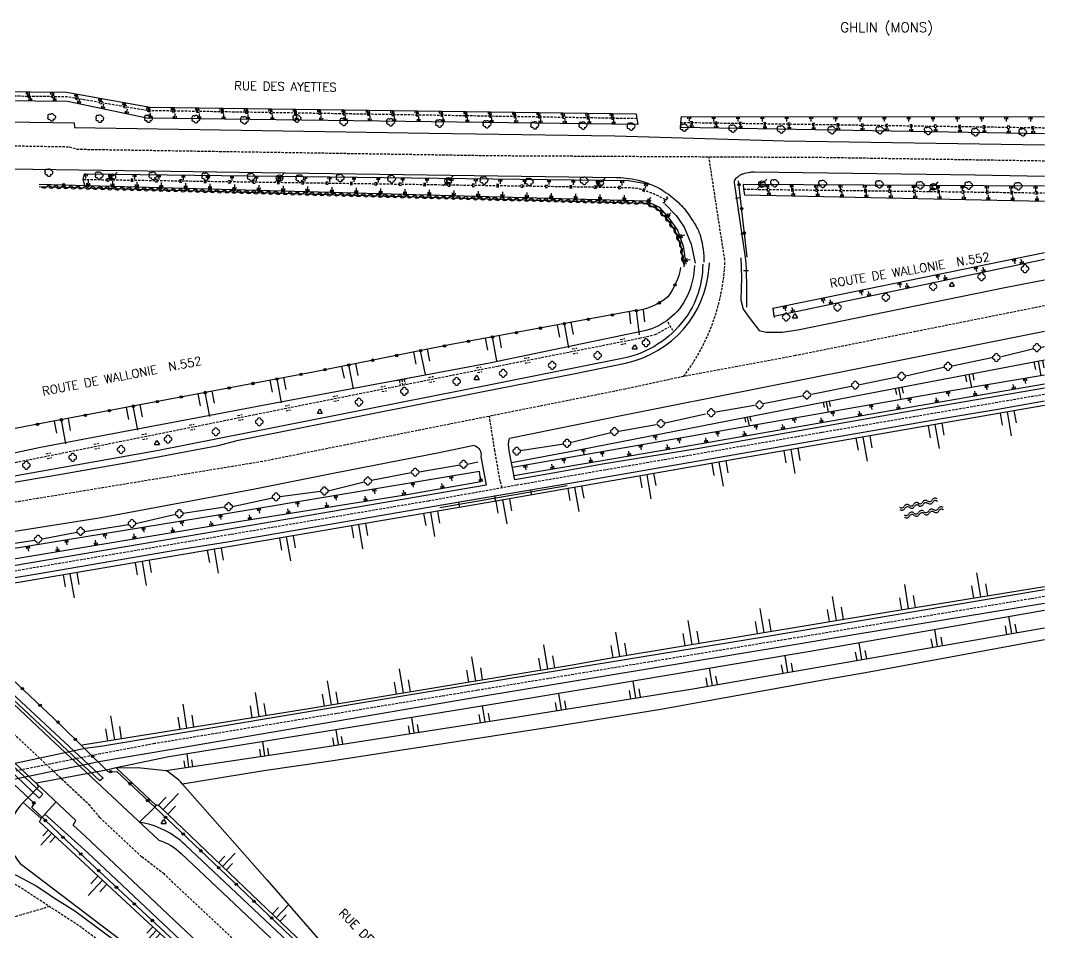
# Model space of a CAD drawing. Header units: millimetres. Extents: x 115000 to 116000, y 129000 to 130000.
# Drawn here: x 115790 to 116000.2, y 129800.7 to 129987.6 of the extents above; entities that cross this region are included whole.
import ezdxf
from ezdxf.enums import TextEntityAlignment as Align

# ---------------------------------------------------------------- set-up
doc = ezdxf.new("R2010")
doc.units = ezdxf.units.MM
doc.linetypes.add('DASHED', pattern=[0.75, 0.5, -0.25])
doc.layers.get('0').update_dxf_attribs({"linetype": 'CONTINUOUS'})
for name, color, linetype in [('28', 7, 'CONTINUOUS'), ('W0001', 6, 'DASHED'), ('W0008', 7, 'CONTINUOUS'), ('W0100', 7, 'CONTINUOUS'), ('W0112', 1, 'DASHED'), ('W0211', 2, 'CONTINUOUS'), ('W0220', 5, 'DASHED'), ('W0300', 7, 'CONTINUOUS'), ('W0310', 3, 'CONTINUOUS'), ('W0322', 7, 'CONTINUOUS'), ('W0471', 7, 'CONTINUOUS'), ('W0515', 5, 'CONTINUOUS'), ('W0980', 7, 'CONTINUOUS'), ('W0989', 7, 'CONTINUOUS')]:
    doc.layers.add(name, color=color, linetype=linetype)
doc.styles.get("Standard").update_dxf_attribs({"font": 'romans.shx', "width": 0.85})

# ---------------------------------------------------------------- blocks, each defined once
blk = doc.blocks.new('t310o')
at = {"color": 0, "linetype": 'Continuous'}
for centre, start, end in [((-0.5, 0.38), 216.8699, 323.1304), ((0.5, -0.37), 36.8699, 143.1303)]:
    blk.add_arc(centre, 0.625, start, end, dxfattribs=at)
blk = doc.blocks.new('t220o')
at = {"color": 0, "linetype": 'Continuous'}
for p, q in [((-0.25, 0.25), (0.25, 0.25)), ((-0.25, -0.25), (0.25, -0.25))]:
    blk.add_line(p, q, dxfattribs=at)
blk = doc.blocks.new('t322o')
at = {"color": 0, "linetype": 'Continuous'}
for radius in [0.25, 0.15]:
    blk.add_circle((0, 0), radius, dxfattribs=at)
blk = doc.blocks.new('t211o')
at = {"color": 0, "linetype": 'Continuous'}
for p, q in [((-0.29, 0.5), (-0.29, 0)), ((0, 1), (0, 0)), ((0.29, 0.5), (0.29, 0))]:
    blk.add_line(p, q, dxfattribs=at)
blk = doc.blocks.new('T300')
for p, q in [((-0.8, 0.51), (-0.86, 0.34)), ((-0.86, 0.34), (-0.86, 0.17)), ((-0.86, 0.17), (-0.74, 0.06)), ((-0.69, 0.63), (-0.8, 0.51)), ((-0.8, -0.06), (-0.74, 0.06)), ((-0.74, 0.06), (-0.69, 0.11)), ((-0.57, 0.69), (-0.69, 0.63)), ((-0.46, 0.69), (-0.57, 0.69)), ((-0.29, 0.63), (-0.46, 0.69)), ((-0.29, 0.63), (-0.17, 0.74)), ((-0.23, 0.57), (-0.29, 0.63)), ((-0.17, 0.74), (-0.06, 0.8)), ((-0.06, 0.8), (0.06, 0.8)), ((0.06, 0.8), (0.23, 0.74)), ((0.23, 0.74), (0.34, 0.63)), ((0.34, 0.63), (0.4, 0.51)), ((0.46, 0.46), (0.34, 0.46)), ((0.4, 0.51), (0.4, 0.46)), ((0.57, 0.4), (0.46, 0.46)), ((0.57, 0.4), (0.69, 0.29)), ((0.69, 0.29), (0.74, 0.17)), ((0.74, 0.06), (0.69, -0.17)), ((0.74, 0.17), (0.74, 0.06)), ((-0.8, -0.17), (-0.8, -0.06)), ((-0.8, -0.23), (-0.8, -0.17)), ((-0.74, -0.34), (-0.8, -0.23)), ((-0.69, -0.4), (-0.74, -0.34)), ((-0.51, -0.46), (-0.69, -0.4)), ((-0.4, -0.46), (-0.51, -0.46)), ((-0.4, -0.46), (-0.34, -0.46)), ((-0.34, -0.46), (-0.34, -0.4)), ((-0.34, -0.51), (-0.34, -0.46)), ((-0.29, -0.63), (-0.34, -0.51)), ((-0.17, -0.74), (-0.29, -0.63)), ((-0.06, -0.8), (-0.17, -0.74)), ((0.06, -0.8), (-0.06, -0.8)), ((0.17, -0.74), (0.06, -0.8)), ((0.23, -0.69), (0.17, -0.74)), ((0.29, -0.46), (0.23, -0.46)), ((0.29, -0.63), (0.23, -0.69)), ((0.46, -0.4), (0.29, -0.46)), ((0.34, -0.51), (0.29, -0.63)), ((0.34, -0.51), (0.34, -0.46)), ((0.57, -0.34), (0.46, -0.4)), ((0.63, -0.29), (0.57, -0.34)), ((0.69, -0.17), (0.63, -0.29))]:
    blk.add_line(p, q)
blk = doc.blocks.new('T471')
for p, q in [((-0.333334, 0.333334), (-0.333334, -0.333334)), ((-0.333334, 0.333334), (0.333334, 0.333334)), ((-0.333334, 0), (0, 0)), ((0.500001, 0.500001), (1.000002, 1.000002)), ((-0.500001, -0.500001), (-1.000002, -1.000002)), ((-0.333334, -0.333334), (0.333334, -0.333334))]:
    blk.add_line(p, q)
blk.add_ellipse((0, 0), major_axis=(0.471405, 0.471405), ratio=1, start_param=5.4977871438, end_param=11.780972451)
blk = doc.blocks.new('TP12')
at = {"layer": 'W0515', "color": 0}
for centre, start, end in [((-0.5, 0.625), 216.8699, 323.1301), ((0.5, -0.125), 36.8699, 143.1301), ((0.5, -0.625), 36.8699, 143.1301), ((-0.5, 0.125), 216.8699, 323.1301)]:
    blk.add_arc(centre, 0.625, start, end, dxfattribs=at)
blk = doc.blocks.new('TP15')
at = {"color": 0}
for p, q in [((0, 1), (0, 0)), ((-0.289, 0.5), (-0.289, 0)), ((0.289, 0.5), (0.289, 0))]:
    blk.add_line(p, q, dxfattribs=at)
blk = doc.blocks.new('TP15B')
at = {"color": 0}
for p, q in [((0, 5), (0, 0)), ((-1.44, 2.5), (-1.44, 0)), ((1.44, 2.5), (1.44, 0))]:
    blk.add_line(p, q, dxfattribs=at)
blk = doc.blocks.new('OH03')
at = {"layer": '28', "color": 0}
blk.add_line((0, -0.5), (0, 0.5), dxfattribs=at)
blk = doc.blocks.new('OH01')
at = {"layer": 'W0322', "color": 0}
for radius in [0.25, 0.15]:
    blk.add_circle((0, 0), radius, dxfattribs=at)
blk = doc.blocks.new('TP06')
at = {"layer": 'W0220', "color": 0}
for p, q in [((-0.5, 0.5), (0.5, 0.5)), ((-0.5, -0.5), (0.5, -0.5))]:
    blk.add_line(p, q, dxfattribs=at)
blk = doc.blocks.new('TP09')
at = {"color": 2}
blk.add_line((0, -1), (0, 1), dxfattribs=at)
blk = doc.blocks.new('TP10')
at = {"layer": 'W0300', "color": 0}
for centre, start, end in [((-0.4, 0), 90, 270), ((0, 0.4), 0, 180), ((0.4, 0), 270, 90), ((0, -0.4), 180, 360)]:
    blk.add_arc(centre, 0.4, start, end, dxfattribs=at)
blk = doc.blocks.new('BI04')
at = {"layer": 'W0471', "color": 0}
for p, q in [((-1, -0.58), (0, 1.15)), ((0, 1.15), (1, -0.58)), ((-1, -0.58), (1, -0.58))]:
    blk.add_line(p, q, dxfattribs=at)

msp = doc.modelspace()

# ---------------------------------------------------------------- linework, layer by layer
at = {"layer": 'W0001', "flags": 128}
for points in [[(116000, 129958.79), (115954.5, 129959.49), (115886.74, 129959.85), (115801.66, 129961.16), (115800, 129961.66), (115761.64, 129962.3), (115746.28, 129960.98), (115721.97, 129953.73)], [(115934.43, 129938.55), (115931.18, 129959.62)]]:
    msp.add_lwpolyline(points, dxfattribs=at)
at = {"layer": 'W0001'}
for points in [[(115934.48, 129938.44, -0.15385), (115925.99, 129914.64)], [(116000, 129929.12), (115948.87, 129918.9), (115925.99, 129914.64), (115914, 129912.04), (115839.63, 129897.2), (115707.69, 129875.51, -0.090124), (115653.98, 129876.42), (115605.22, 129881.63, 0.042951), (115569.1, 129883.1), (115561.33, 129882.4), (115548.46, 129879.9), (115500, 129871.73)], [(116000, 129869.52), (115947.85, 129860.87), (115883.65, 129850.29), (115817.51, 129839.37), (115806.43, 129837.29), (115782.29, 129832.38), (115748.01, 129826.62), (115685.07, 129815.76, 0.238152), (115677.07, 129809.82), (115674.01, 129800.69)], [(115867.83, 129750), (115858.72, 129759.26), (115802.53, 129801.65), (115789.34, 129810.26, 0.149925), (115764.4, 129815.51), (115696.94, 129804.12), (115683.64, 129801.75), (115679.29, 129801.55), (115674.01, 129800.69), (115667.81, 129799.36), (115585.45, 129785.13), (115522.33, 129774.42), (115500, 129770.12)]]:
    msp.add_lwpolyline(points, format="xyb", dxfattribs=at)
for points in [[(116000, 129910.95), (115954.3, 129903.13), (115891.81, 129892.34), (115873.66, 129889.1), (115790.04, 129874.95), (115711.08, 129861.16), (115632.01, 129848.03), (115550.98, 129834.4), (115500, 129825.7)], [(115888.81, 129891.81), (115888.38, 129893.19), (115887.27, 129899.44), (115886.16, 129906.48)], [(115885.75, 129750), (115877.62, 129757.95), (115819.44, 129812.66), (115814.85, 129816.18), (115806.26, 129824.24), (115804.26, 129826.62), (115735.79, 129891.29)], [(115795.94, 129805.96), (115789.09, 129803.93), (115699.86, 129788.67), (115690.37, 129786.95), (115689.78, 129791.93), (115687.89, 129802.51)]]:
    msp.add_lwpolyline(points, dxfattribs=at)
at = {"layer": 'W0008'}
for points in [[(115651.43, 129963.35, -0.003181), (115656.34, 129963.89, -0.001795), (115665.04, 129964.77), (115682.86, 129966.49, -0.00839), (115683.44, 129966.54, -0.000472), (115693.86, 129967.19, -0.000698), (115703.15, 129967.74, -0.012457), (115703.67, 129967.76, -0.00149), (115704.23, 129967.76, -0.000171), (115709.14, 129967.77, -0.00008), (115718.89, 129967.79, -0.003577), (115719.1, 129967.79), (115746.39, 129967.44), (115801.01, 129966.66), (115801.07, 129965.67), (115873.84, 129964.54), (115911.9, 129963.93), (115946.58, 129962.94), (116000, 129962.1)], [(115938.69, 129939.03), (115936.43, 129954.43, -0.168637), (115936.52, 129954.9, -0.090725), (115937.09, 129955.57, -0.045714), (115937.66, 129955.95, -0.051076), (115938.22, 129956.19, -0.032004), (115939.54, 129956.51, -0.046308), (115940.47, 129956.58), (115985.77, 129955.96), (116000, 129955.69)], [(115929.9, 129937.69, -0.164516), (115926.17, 129926.35, -0.180496), (115913.7, 129918.36), (115886.4, 129912.95), (115817.94, 129899.37), (115775.6, 129891.9), (115750.19, 129888.26)], [(115751.39, 129887.18), (115751.39, 129887.18), (115764.33, 129889.06), (115773.14, 129890.5), (115782.56, 129891.91), (115798.32, 129894.62), (115813.85, 129897.32), (115830.56, 129900.49), (115834.68, 129901.55), (115884.9, 129911.58), (115903.72, 129915.22), (115914.06, 129917.38, 0.336675), (115931.24, 129937.12, 0.010538), (115931.28, 129937.91, 0.010538)], [(116000, 129912.22), (115972.53, 129907.49), (115928.78, 129899.81), (115909.36, 129896.64), (115900.31, 129894.99), (115891.37, 129893.43), (115890.2, 129899.42, -0.11915), (115890.31, 129901.93)], [(115883.05, 129900.46, -0.395487), (115884.43, 129898.24), (115885.49, 129892.37), (115827.25, 129882.38), (115784.08, 129875.07), (115767.38, 129872.13)], [(115738.52, 129894.33), (115741.27, 129891.74), (115756.46, 129877.57), (115767.75, 129867.11), (115795.92, 129840.57), (115818.34, 129819.58, -0.12427), (115822.93, 129816.88), (115839.99, 129800.78), (115876.4, 129766.37), (115886.44, 129757)], [(115679.2, 129808.58), (115687.9, 129804.47), (115716.02, 129809.29), (115764.47, 129817.44, -0.171849), (115796.79, 129807.8), (115801.14, 129805.1), (115809.38, 129798.99), (115822.09, 129789.47), (115856.74, 129763.29), (115867.68, 129755.06), (115872.42, 129751.72), (115873.6, 129754.43), (115845.95, 129780.16), (115803.2, 129820.46), (115800.78, 129822.68), (115801.37, 129823.62), (115761.02, 129861.47), (115733, 129888.18)], [(116000, 129767.95), (115996.87, 129768.31, 0.075608), (115964.4, 129767.14), (115901.12, 129755.15, -0.146698), (115889.97, 129756.32), (115859.97, 129784.52), (115823.8, 129818.6, 0.147897), (115814.38, 129823.29)]]:
    msp.add_lwpolyline(points, format="xyb", dxfattribs=at)
at = {"layer": 'W0008', "flags": 128}
msp.add_lwpolyline([(115773.68, 129957.4), (115844.27, 129956.39), (115912.15, 129955.45, -0.028623), (115914.12, 129955.31, -0.021668), (115916.7, 129954.87, -0.026812), (115917.37, 129954.68, -0.010405), (115919.07, 129954.08, -0.055509), (115922.01, 129952.57, -0.04429), (115925.24, 129949.98, -0.043225), (115926.37, 129948.7, -0.020248), (115928.41, 129945.69, -0.069995), (115929.44, 129943.33, -0.069962), (115930.16, 129938.06)], format="xyb", dxfattribs=at)
at = {"layer": 'W0008'}
for points in [[(115937.75, 129938.97), (115937.86, 129934.89), (115937.74, 129930.31), (115938.21, 129928.43), (115939.62, 129926.43), (115941.5, 129924.08), (115942.92, 129923.73), (115946.21, 129923.73), (115949.39, 129924.2), (115991.86, 129932.9), (116000, 129934.43)], [(116000, 129923.84), (115970.3, 129917.88), (115913.86, 129906.69), (115890.31, 129901.93)], [(115769.61, 129870.25), (115793.02, 129874.13), (115822.08, 129879.07), (115832.44, 129880.71), (115877.25, 129888.49), (115905.02, 129893.19), (115978.55, 129905.92), (115990.42, 129907.96), (116000, 129909.64)], [(115883.05, 129900.46), (115875.86, 129899.01), (115854.45, 129894.78), (115837.74, 129891.49), (115806.57, 129885.69), (115767.16, 129879.46), (115760.81, 129878.37)], [(116000, 129870.92), (115942.36, 129861.19), (115868.72, 129849.18), (115806.87, 129838.88), (115803.24, 129838.39)], [(115806.07, 129835.68), (115820.66, 129838.15), (115883.81, 129848.99), (115944.97, 129859.05), (115961.31, 129861.78), (115988.37, 129866.24), (116000, 129868.14)], [(115803.24, 129838.39), (115784.65, 129834.39)], [(115787.36, 129831.81), (115806.07, 129835.68)], [(115797.3, 129827.44), (115795.02, 129824.92), (115803.73, 129817.04), (115843.08, 129780.03), (115867.95, 129756.54), (115867.05, 129755.53)]]:
    msp.add_lwpolyline(points, dxfattribs=at)
at = {"layer": 'W0100'}
for points in [[(115744.68, 129890.68), (115756.7, 129879.41), (115774.29, 129862.84), (115788.19, 129849.79), (115806.93, 129832.27), (115806.3, 129831.75), (115781.75, 129854.72), (115745.76, 129888.31), (115744.06, 129890.05)], [(115732.25, 129887.86), (115742.28, 129878.36), (115778.06, 129844.56), (115794.57, 129829.02), (115793.84, 129828.18), (115773.99, 129847.08), (115740.65, 129878.69), (115731.73, 129887.34)]]:
    msp.add_lwpolyline(points, close=True, dxfattribs=at)
for points in [[(115807.59, 129833.96), (115793.26, 129831.24), (115793.71, 129830.51), (115791.52, 129828.29)], [(115814.38, 129823.29), (115817.52, 129826.38), (115817.81, 129826.71), (115809.65, 129834.38), (115807.59, 129833.96)], [(115791.52, 129828.29), (115790.57, 129827.27), (115794.27, 129824.03), (115795.05, 129824.91)]]:
    msp.add_lwpolyline(points, dxfattribs=at)
at = {"layer": 'W0112', "flags": 128}
msp.add_lwpolyline([(115921.96, 129950.17), (115922.82, 129951.29), (115922.62, 129951.45), (115921.76, 129950.33)], close=True, dxfattribs=at)
at = {"layer": 'W0211'}
msp.add_lwpolyline([(115916.6, 129966.26), (115815.91, 129967.59), (115799.63, 129971.03), (115733.03, 129971.68), (115725.05, 129971.99), (115724.96, 129973.04), (115725.06, 129973.65), (115733.22, 129973.54), (115799.46, 129972.91), (115816.6, 129969.83), (115916.25, 129968.5), (115916.42, 129967.48)], close=True, dxfattribs=at)
for points in [[(116000, 129964.37), (115925.47, 129965.66), (115925.39, 129966.65), (115925.54, 129967.94), (116000, 129967.88)], [(115803.17, 129953.8), (115802.87, 129955.03), (115803.14, 129956.19), (115803.43, 129956.19), (115914.66, 129954.79), (115919.07, 129954.08)], [(116000, 129953.64), (115938.19, 129953.98), (115938.29, 129953.03), (115938.44, 129951.87), (116000, 129950.59)], [(116000, 129940.01), (115944.31, 129928.54), (115944.52, 129926.98), (116000, 129938.7)], [(116000, 129917.99), (115960.18, 129910.37), (115904.82, 129899.6), (115890.69, 129896.9)], [(116000, 129914.87), (115976.92, 129911.01), (115916.23, 129900.43), (115890.87, 129895.99)], [(115891.19, 129894.34), (115924.5, 129899.99), (115983.31, 129910.25), (116000, 129913.11)], [(115766.02, 129873.52), (115832.93, 129884.61), (115868.86, 129890.38), (115884.43, 129893.1), (115884.12, 129895.18), (115830.51, 129886.21), (115772.42, 129876.68), (115765.56, 129875.48), (115766.02, 129873.52)], [(116000, 129866.69), (115951.91, 129858.29), (115913.16, 129851.78), (115894.25, 129848.65), (115842.44, 129840.25), (115820.41, 129836.68), (115809.65, 129834.38), (115814.04, 129834.49), (115819.79, 129833.88), (115852.08, 129838.68), (115891.97, 129844.87), (115908.28, 129847.47), (115927.9, 129850.62), (115966.57, 129857.3), (116000, 129863.12)]]:
    msp.add_lwpolyline(points, dxfattribs=at)
at = {"layer": 'W0211', "flags": 128}
msp.add_lwpolyline([(115922.13, 129950.04), (115924.45, 129947.6), (115926.11, 129945.24), (115927.53, 129941.78), (115928.35, 129937.86)], dxfattribs=at)
at = {"layer": 'W0211'}
for points in [[(115928.19, 129937.41, -0.107161), (115926.66, 129930.98, -0.225992), (115917.99, 129923.99), (115886.2, 129917.36), (115842.25, 129909.18), (115794.1, 129900.08), (115779.37, 129896.95), (115750.65, 129890.76, -0.303821), (115749.01, 129891.41)], [(116000, 129860.62), (115963.3, 129853.91), (115955.36, 129852.55), (115930.31, 129848.01), (115921.32, 129846.34), (115899.69, 129842.89), (115853.62, 129835.78), (115839.93, 129833.8), (115823.24, 129831.06, 0.06934), (115819.79, 129833.88)], [(115823.24, 129831.06), (115840.61, 129811.4), (115847.5, 129803.47), (115870.93, 129776.45), (115835.92, 129809.86), (115818.66, 129826.43, 0.223347), (115817.79, 129826.73, -2.108365)], [(115790.57, 129827.27, 0.40197), (115789.95, 129814.77), (115836.05, 129779.73), (115850.38, 129768.91), (115855.18, 129765.2), (115864.58, 129757.9), (115853.56, 129768.26), (115838.41, 129782.36), (115826.92, 129792.86), (115815.36, 129803.46), (115804.07, 129813.92), (115793.93, 129823.36), (115794.27, 129824.03)]]:
    msp.add_lwpolyline(points, format="xyb", dxfattribs=at)
at = {"layer": 'W0220', "flags": 128}
for points in [[(115916.42, 129967.48), (115816, 129969.13), (115799.54, 129971.95), (115734.08, 129972.76), (115724.96, 129973.04)], [(116000, 129965.56), (115925.39, 129966.65)], [(115938.29, 129953.03), (116000, 129952.27)]]:
    msp.add_lwpolyline(points, dxfattribs=at)
msp.add_lwpolyline([(115802.87, 129955.03), (115914.02, 129953.39, -0.036651), (115916.4, 129953.22, -0.054549), (115917.97, 129952.82, -0.00271), (115919.84, 129952.11, -0.022295), (115920.06, 129952.01), (115922.18, 129950.96)], format="xyb", dxfattribs=at)
at = {"layer": 'W0220'}
for points in [[(115772.76, 129893.78), (115845.51, 129908.33), (115888.02, 129916.8), (115916.92, 129922.48), (115920.16, 129923.21), (115922.98, 129924.77)], [(115868.17, 129914), (115868.37, 129912.88)]]:
    msp.add_lwpolyline(points, dxfattribs=at)
at = {"layer": 'W0310', "flags": 128}
msp.add_lwpolyline([(115793.83, 129953.55), (115918.16, 129950.17), (115920.7, 129948.94), (115922.59, 129946.81), (115924.25, 129944.42), (115925.42, 129941.26), (115925.95, 129937.57)], dxfattribs=at)
at = {"layer": 'W0310'}
for points in [[(115999.23, 129920.6), (116000, 129920.75)], [(115991.19, 129918.72), (115997.56, 129920.29)], [(115971.54, 129914.75), (115979.27, 129916.53)], [(115981.05, 129916.84), (115989.2, 129918.51)], [(115962.14, 129912.98), (115969.76, 129914.55)], [(115952.21, 129911), (115960.36, 129912.67)], [(115942.29, 129909.09), (115950.33, 129910.68)], [(115932.57, 129907.42), (115940.52, 129908.78)], [(115922.23, 129905.12), (115930.48, 129907)], [(115912.72, 129903.45), (115920.35, 129904.81)], [(115903, 129901.16), (115911.05, 129903.14)], [(115892.45, 129899.49), (115901.43, 129900.84)], [(115871.73, 129895.11), (115880.07, 129896.55)], [(115881.66, 129896.68), (115883.79, 129897.16)], [(115862, 129893.35), (115870.15, 129894.93)], [(115853.12, 129891.19), (115860.45, 129893.07)], [(115833.49, 129887.96), (115841.66, 129889.77)], [(115843.2, 129890.02), (115851.52, 129891.15)], [(115823.36, 129886.62), (115831.89, 129887.9)], [(115813.66, 129884.51), (115821.8, 129886.39)], [(115803.13, 129882.87), (115812.12, 129884.29)], [(115783.7, 129879.68), (115792.87, 129881.1)], [(115794.43, 129881.32), (115801.58, 129882.7)]]:
    msp.add_lwpolyline(points, dxfattribs=at)
at = {"layer": 'W0322', "flags": 128}
for points in [[(115939.02, 129939.07), (115937.24, 129954.74)], [(115793.84, 129954.05), (115918.29, 129950.67), (115921, 129949.35), (115922.98, 129947.12), (115924.7, 129944.66), (115925.91, 129941.38), (115926.44, 129937.64)]]:
    msp.add_lwpolyline(points, dxfattribs=at)
at = {"layer": 'W0322'}
for points in [[(115938.64, 129939.11, -0.023213), (115938.88, 129928.86)], [(115925.38, 129936.95, -0.121477), (115922.74, 129930.98, -0.159825), (115915.74, 129928.06), (115878.33, 129921.17), (115850.01, 129915.53), (115797.14, 129905.51), (115754.19, 129897.37)]]:
    msp.add_lwpolyline(points, format="xyb", dxfattribs=at)
for points in [[(115743.12, 129896.53), (115746.88, 129892.98), (115746.15, 129892.25), (115761.2, 129878.05), (115798.08, 129843.39), (115808.01, 129833.58), (115809.79, 129833.69), (115817.52, 129826.38), (115836.22, 129808.63), (115864.13, 129782.02), (115870.5, 129776.07)], [(115876.01, 129887.78), (115902.13, 129892.27)], [(115863.29, 129759.89), (115829.33, 129791.72), (115803.31, 129815.84), (115792.34, 129826.28), (115792.86, 129827.11), (115776.03, 129842.77), (115749.81, 129867.51), (115730.69, 129885.6)]]:
    msp.add_lwpolyline(points, dxfattribs=at)
at = {"layer": 'W0515'}
for points in [[(116000, 129908.68), (115940.61, 129898.37), (115885.55, 129888.73), (115827.37, 129878.8), (115770.64, 129869.17)], [(115802.65, 129839.1), (115849.57, 129846.61), (115903.16, 129855.5), (115911.1, 129856.97), (115968.03, 129866.39), (116000, 129871.58)]]:
    msp.add_lwpolyline(points, dxfattribs=at)

# ---------------------------------------------------------------- block references
at = {"layer": 'W0112'}
for p, rotation in [((115944.42, 129927.73), 188.7338083538589), ((115923.29, 129924.89), 30.22920054874151), ((115868.17, 129914.01), 280.8949322224748)]:
    msp.add_blockref('TP09', p, dxfattribs=dict(at, rotation=rotation))
at = {"layer": 'W0211'}
for name, p, rotation in [('t211o', (115791.54, 129972.99), 179.4553268915914), ('t211o', (115791.97, 129971.1), 359.4434624487852), ('t211o', (115796.54, 129972.94), 179.4553268915913), ('t211o', (115796.97, 129971.05), 359.4434624487852), ('t211o', (115801.51, 129972.55), 169.7906839199686), ('t211o', (115801.92, 129970.54), 348.0769391974675), ('t211o', (115806.43, 129971.66), 169.7906839199783), ('t211o', (115806.81, 129969.51), 348.0769391974658), ('t211o', (115811.35, 129970.77), 169.7906839199947), ('t211o', (115811.7, 129968.48), 348.0769391974675), ('t211o', (115816.27, 129969.89), 169.7906839199769), ('t211o', (115821.26, 129969.77), 179.2335974611165), ('t211o', (115826.26, 129969.7), 179.2335974611081), ('t211o', (115831.26, 129969.63), 179.2335974610998), ('t211o', (115836.26, 129969.57), 179.2335974611081), ('t211o', (115841.26, 129969.5), 179.2335974611081), ('t211o', (115846.26, 129969.43), 179.2335974610998), ('t211o', (115851.26, 129969.36), 179.2335974610998), ('t211o', (115856.26, 129969.3), 179.2335974611165), ('t211o', (115861.26, 129969.23), 179.2335974611166), ('t211o', (115866.26, 129969.16), 179.2335974611081), ('t211o', (115871.26, 129969.1), 179.2335974610998), ('t211o', (115876.25, 129969.03), 179.2335974611081), ('t211o', (115816.61, 129967.58), 359.2409270139087), ('t211o', (115821.61, 129967.51), 359.2409270139004), ('t211o', (115826.61, 129967.45), 359.2409270139087), ('t211o', (115831.61, 129967.38), 359.2409270139087), ('t211o', (115836.61, 129967.32), 359.2409270138921), ('t211o', (115841.61, 129967.25), 359.2409270139089), ('t211o', (115846.61, 129967.18), 359.2409270139005), ('t211o', (115851.61, 129967.12), 359.2409270138921), ('t211o', (115856.6, 129967.05), 359.2409270139004), ('t211o', (115861.6, 129966.98), 359.2409270139004), ('t211o', (115866.6, 129966.92), 359.2409270139004), ('t211o', (115871.6, 129966.85), 359.2409270139004), ('t211o', (115876.6, 129966.79), 359.2409270139004), ('t211o', (115881.25, 129968.96), 179.2335974611081), ('t211o', (115881.6, 129966.72), 359.2409270139004), ('t211o', (115886.25, 129968.9), 179.2335974611165), ('t211o', (115886.6, 129966.65), 359.2409270139004), ('t211o', (115891.25, 129968.83), 179.2335974611081), ('t211o', (115891.6, 129966.59), 359.2409270139004), ('t211o', (115896.25, 129968.76), 179.2335974610998), ('t211o', (115896.6, 129966.52), 359.2409270139005), ('t211o', (115901.25, 129968.7), 179.2335974611081), ('t211o', (115901.6, 129966.45), 359.2409270139089), ('t211o', (115906.25, 129968.63), 179.2335974611081), ('t211o', (115906.6, 129966.39), 359.2409270139004), ('t211o', (115911.25, 129968.56), 179.2335974611081), ('t211o', (115911.6, 129966.32), 359.2409270139004), ('t211o', (115927.17, 129967.94), 179.956188243272), ('t211o', (115932.17, 129967.93), 179.9561882432803), ('t211o', (115937.17, 129967.93), 179.956188243272), ('t211o', (115942.17, 129967.92), 179.956188243272), ('t211o', (115947.17, 129967.92), 179.956188243272), ('t211o', (115952.17, 129967.92), 179.9561882432803), ('t211o', (115957.17, 129967.91), 179.9561882432803), ('t211o', (115962.17, 129967.91), 179.9561882432803), ('t211o', (115967.17, 129967.9), 179.9561882432803), ('t211o', (115972.17, 129967.9), 179.956188243272), ('t211o', (115977.17, 129967.9), 179.9561882432803), ('t211o', (115982.17, 129967.89), 179.956188243272), ('t211o', (115987.17, 129967.89), 179.956188243272), ('t211o', (115992.17, 129967.89), 179.9561882432636), ('t211o', (115997.17, 129967.88), 179.956188243272), ('t211o', (115927.63, 129965.62), 359.0083417215921), ('t211o', (115932.63, 129965.53), 359.0083417215837), ('t211o', (115937.63, 129965.45), 359.0083417215837), ('t211o', (115942.63, 129965.36), 359.0083417215921), ('t211o', (115947.63, 129965.27), 359.0083417215921), ('t211o', (115952.63, 129965.19), 359.0083417215919), ('t211o', (115957.63, 129965.1), 359.0083417215919), ('t211o', (115962.62, 129965.01), 359.0083417215919), ('t211o', (115967.62, 129964.93), 359.0083417215919), ('t211o', (115972.62, 129964.84), 359.0083417216002), ('t211o', (115977.62, 129964.75), 359.0083417216002), ('t211o', (115982.62, 129964.67), 359.0083417216002), ('t211o', (115987.62, 129964.58), 359.0083417215835), ('t211o', (115992.62, 129964.49), 359.0083417215919), ('t211o', (115997.62, 129964.41), 359.0083417215835), ('t211o', (115803.43, 129956.19), 179.2812943758061), ('t211o', (115803.84, 129953.78), 358.4418530337451), ('t211o', (115808.43, 129956.12), 179.2812943757978), ('t211o', (115808.84, 129953.64), 358.4418530337533), ('t211o', (115813.43, 129956.06), 179.2812943757978), ('t211o', (115813.83, 129953.51), 358.4418530337448), ('t211o', (115818.43, 129956), 179.2812943757979), ('t211o', (115818.83, 129953.37), 358.4418530337448), ('t211o', (115823.42, 129955.94), 179.2812943758061), ('t211o', (115828.42, 129955.87), 179.2812943757978), ('t211o', (115833.42, 129955.81), 179.2812943758061), ('t211o', (115838.42, 129955.75), 179.2812943758061), ('t211o', (115843.42, 129955.69), 179.2812943758063), ('t211o', (115848.42, 129955.62), 179.2812943758061), ('t211o', (115853.42, 129955.56), 179.2812943757978), ('t211o', (115858.42, 129955.5), 179.2812943757978), ('t211o', (115863.42, 129955.43), 179.2812943757978), ('t211o', (115868.42, 129955.37), 179.2812943757979), ('t211o', (115873.42, 129955.31), 179.2812943758061), ('t211o', (115878.42, 129955.25), 179.2812943757978), ('t211o', (115883.42, 129955.18), 179.2812943757978), ('t211o', (115888.42, 129955.12), 179.2812943758061), ('t211o', (115893.42, 129955.06), 179.2812943758061), ('t211o', (115898.42, 129955), 179.2812943757979), ('t211o', (115903.41, 129954.93), 179.2812943757978), ('t211o', (115908.41, 129954.87), 179.2812943757978), ('t211o', (115913.41, 129954.81), 179.2812943757978), ('t211o', (115823.83, 129953.24), 358.4418530337448), ('t211o', (115828.83, 129953.1), 358.4418530337448), ('t211o', (115833.83, 129952.96), 358.4418530337451), ('t211o', (115838.82, 129952.83), 358.4418530337451), ('t211o', (115843.82, 129952.69), 358.4418530337451), ('t211o', (115848.82, 129952.56), 358.4418530337533), ('t211o', (115853.82, 129952.42), 358.4418530337448), ('t211o', (115858.82, 129952.28), 358.4418530337533), ('t211o', (115863.81, 129952.15), 358.4418530337448), ('t211o', (115868.81, 129952.01), 358.4418530337451), ('t211o', (115873.81, 129951.88), 358.4418530337451), ('t211o', (115878.81, 129951.74), 358.4418530337451), ('t211o', (115883.81, 129951.6), 358.4418530337451), ('t211o', (115888.8, 129951.47), 358.4418530337448), ('t211o', (115893.8, 129951.33), 358.4418530337448), ('t211o', (115898.8, 129951.2), 358.4418530337448), ('t211o', (115918.36, 129954.19), 170.7723451019768), ('t211o', (115943.19, 129953.95), 179.68852229768), ('t211o', (115943.44, 129951.76), 358.8110071726452), ('t211o', (115948.19, 129953.92), 179.6885222976717), ('t211o', (115948.43, 129951.66), 358.811007172662), ('t211o', (115953.19, 129953.9), 179.6885222976717), ('t211o', (115953.43, 129951.56), 358.8110071726454), ('t211o', (115958.19, 129953.87), 179.6885222976634), ('t211o', (115958.43, 129951.45), 358.8110071726537), ('t211o', (115963.19, 129953.84), 179.6885222976717), ('t211o', (115963.43, 129951.35), 358.8110071726454), ('t211o', (115968.19, 129953.81), 179.6885222976717), ('t211o', (115968.43, 129951.24), 358.8110071726537), ('t211o', (115973.19, 129953.79), 179.6885222976634), ('t211o', (115978.19, 129953.76), 179.6885222976634), ('t211o', (115983.19, 129953.73), 179.6885222976717), ('t211o', (115988.19, 129953.7), 179.6885222976717), ('t211o', (115993.19, 129953.68), 179.6885222976717), ('t211o', (115998.19, 129953.65), 179.6885222976634), ('t211o', (115903.8, 129951.06), 358.4418530337448), ('t211o', (115908.8, 129950.92), 358.4418530337535), ('t211o', (115913.79, 129950.79), 358.4418530337451), ('t211o', (115918.74, 129950.45), 334.0933937744882), ('t211o', (115973.43, 129951.14), 358.8110071726454), ('t211o', (115978.43, 129951.04), 358.8110071726535), ('t211o', (115983.42, 129950.93), 358.8110071726454), ('t211o', (115988.42, 129950.83), 358.8110071726537), ('t211o', (115993.42, 129950.73), 358.8110071726454), ('t211o', (115998.42, 129950.62), 358.8110071726537), ('t211o', (115922.65, 129947.49), 311.5872131706992), ('t211o', (115925.22, 129943.25), 290.2544779935318), ('t211o', (115926.33, 129938.4), 278.1649672393899), ('TP15', (115993.74, 129938.72), 191.638972349646), ('TP15', (115995.35, 129937.72), 11.9334274710291), ('TP15', (115978.07, 129935.5), 191.638972349646), ('TP15', (115979.7, 129934.41), 11.9334274710291), ('TP15', (115985.9, 129937.11), 191.638972349646), ('TP15', (115987.52, 129936.06), 11.9334274710291), ('TP15', (115970.23, 129933.88), 191.638972349646), ('TP15', (115971.87, 129932.76), 11.9334274710291), ('TP15', (115962.4, 129932.27), 191.638972349646), ('TP15', (115964.04, 129931.1), 11.9334274710291), ('TP15', (115946.73, 129929.04), 191.638972349646), ('TP15', (115954.56, 129930.65), 191.638972349646), ('TP15', (115956.21, 129929.45), 11.9334274710291), ('TP15B', (115916.3, 129928.11), 187.1155046969538), ('TP15', (115948.39, 129927.79), 11.9334274710291), ('TP15B', (115901.54, 129925.44), 190.4344775287508), ('TP15B', (115886.79, 129922.73), 190.4344775287508), ('TP15B', (115872.05, 129919.92), 191.2572913686108), ('TP15B', (115857.34, 129916.99), 191.2572913686108), ('TP15B', (115842.61, 129914.13), 190.7312202945532), ('TP15', (115988.1, 129912.88), 189.4910144246643), ('TP15', (115993.68, 129912.02), 9.727341056638945), ('TP15', (115995.99, 129914.2), 189.4910144246643), ('TP15B', (115827.88, 129911.34), 190.7312202945532), ('TP15', (115972.33, 129910.21), 189.8870144532243), ('TP15', (115977.91, 129909.3), 9.887305888808656), ('TP15', (115980.21, 129911.56), 189.4910144246643), ('TP15', (115985.79, 129910.67), 9.727341056638945), ('TP15B', (115813.14, 129908.54), 190.7312202945532), ('TP15', (115964.45, 129908.84), 189.8870144532243), ('TP15', (115970.03, 129907.93), 9.887305888808656), ('TP15B', (115798.4, 129905.75), 190.7312202945532), ('TP15', (115948.68, 129906.09), 189.8870144532243), ('TP15', (115954.27, 129905.18), 9.887305888808656), ('TP15', (115956.56, 129907.46), 189.8870144532243), ('TP15', (115962.15, 129906.56), 9.887305888808656), ('TP15', (115940.8, 129904.72), 189.8870144532243), ('TP15', (115946.39, 129903.81), 9.887305888808656), ('TP15', (115920.15, 129902.59), 191.0097990161443), ('TP15', (115925.04, 129901.97), 189.8870144532243), ('TP15', (115930.62, 129901.06), 9.887305888808656), ('TP15', (115932.92, 129903.34), 189.8870144532243), ('TP15', (115938.51, 129902.44), 9.887305888808656), ('TP15', (115905.42, 129899.72), 191.0097990161443), ('TP15', (115917.16, 129900.6), 189.8870144532243), ('TP15', (115922.74, 129899.7), 9.630491881405938), ('TP15', (115901.4, 129897.83), 189.9428639752644), ('TP15', (115906.97, 129897.02), 9.630491881405938), ('TP15', (115909.28, 129899.22), 189.9428639752644), ('TP15', (115914.85, 129898.36), 9.630491881405938), ('TP15', (115893.52, 129896.45), 189.9428639752644), ('TP15', (115899.08, 129895.68), 9.630491881405938), ('TP15', (115878.34, 129894.22), 189.5064568140127), ('TP15', (115884.41, 129893.09), 9.887676227387653), ('TP15', (115862.56, 129891.57), 189.5064568140127), ('TP15', (115868.65, 129890.35), 9.119990307800256), ('TP15', (115870.45, 129892.9), 189.5064568140127), ('TP15', (115876.53, 129891.72), 9.887676227387653), ('TP15', (115854.67, 129890.25), 189.5064568140127), ('TP15', (115860.75, 129889.08), 9.119990307800256), ('TP15', (115838.89, 129887.61), 189.5064568140127), ('TP15', (115844.95, 129886.54), 9.119990307800256), ('TP15', (115846.78, 129888.93), 189.5064568140127), ('TP15', (115852.85, 129887.81), 9.119990307800256), ('TP15', (115823.1, 129884.99), 189.3136118282036), ('TP15', (115829.15, 129883.99), 9.413883915836799), ('TP15', (115831, 129886.29), 189.5064568140127), ('TP15', (115837.05, 129885.28), 9.119990307800256), ('TP15', (115815.21, 129883.7), 189.3136118282036), ('TP15', (115821.26, 129882.68), 9.413883915836799), ('TP15', (115799.42, 129881.11), 189.3136118282036), ('TP15', (115805.48, 129880.06), 9.413883915836799), ('TP15', (115807.31, 129882.4), 189.3136118282036), ('TP15', (115813.37, 129881.37), 9.413883915836799), ('TP15', (115791.52, 129879.81), 189.3136118282036), ('TP15', (115797.59, 129878.75), 9.413883915836799)]:
    msp.add_blockref(name, p, dxfattribs=dict(at, rotation=rotation))
for p, xscale, yscale, zscale, rotation in [((115998.76, 129917.75), 3.04738208755324, 3.04738208755324, 3.04738208755324, 190.8258023058286), ((115984.57, 129915.04), 2.710843698844509, 2.710843698844509, 2.710843698844509, 190.8258023060224), ((115970.15, 129912.28), 2.413025810395657, 2.413025810395657, 2.413025810395657, 190.8258023060197), ((115955.28, 129909.42), 2.149071915594062, 2.149071915594062, 2.149071915594062, 191.0097990159869), ((115939.12, 129906.28), 1.826262184438092, 1.826262184438092, 1.826262184438092, 191.0097990159446), ((115993.22, 129861.94), 3.51074108172047, 3.51074108172047, 3.51074108172047, 9.878205065483149), ((115978.01, 129859.29), 3.504592525605779, 3.50459252560578, 3.50459252560578, 9.878205065562621), ((115962.48, 129856.59), 3.492878999406571, 3.492878999406571, 3.492878999406571, 9.803021740682246), ((115947.31, 129853.97), 3.499433456853023, 3.499433456853023, 3.499433456853023, 9.803021740669871), ((115931.84, 129851.3), 3.570571231815423, 3.570571231815424, 3.570571231815424, 9.803021740660881), ((115916.1, 129848.73), 3.495115310870889, 3.495115310870889, 3.495115310870889, 9.094823953412584), ((115900.89, 129846.29), 3.406854762430202, 3.406854762430202, 3.406854762430202, 9.09483223030469), ((115885.21, 129843.82), 3.320908961551787, 3.320908961551787, 3.320908961551787, 8.806976850946654), ((115870.67, 129841.56), 3.218691184916344, 3.218691184916344, 3.218691184916344, 8.806976850852289), ((115855.13, 129839.16), 3.109552330322554, 3.109552330322554, 3.109552330322554, 8.806976850779469), ((115840.04, 129836.89), 2.929632138887041, 2.929632138887041, 2.929632138887041, 8.4581853682184), ((115824.49, 129834.58), 2.724782123405919, 2.724782123405919, 2.724782123405919, 8.458185368191124), ((115819.26, 129825.85), 4.563181580956409, 4.563181580956409, 4.563181580956409, 316.1612313516518), ((115796.45, 129821.01), 3.351271097335226, 3.351271097335226, 3.351271097335226, 137.037212156167), ((115831.4, 129814.2), 3.78812356703243, 3.78812356703243, 3.78812356703243, 316.161231351598), ((115806.79, 129811.39), 4.272617449374152, 4.272617449374152, 4.272617449374152, 137.2088347092787), ((115842.42, 129803.66), 3.728336571617171, 3.728336571617172, 3.728336571617172, 316.3431209880077), ((115817.89, 129801.14), 3.622284676881374, 3.622284676881374, 3.622284676881374, 137.4656453107068)]:
    msp.add_blockref('TP15', p, dxfattribs=dict(at, xscale=xscale, yscale=yscale, zscale=zscale, rotation=rotation))
at = {"layer": 'W0220'}
for name, p, rotation in [('t220o', (115791.68, 129972.05), 179.2910093047563), ('t220o', (115796.68, 129971.99), 179.2910093047646), ('t220o', (115801.65, 129971.59), 170.259494915595), ('t220o', (115806.58, 129970.74), 170.2594949155854), ('t220o', (115811.51, 129969.9), 170.259494915595), ('t220o', (115816.44, 129969.12), 179.0598713960873), ('t220o', (115821.44, 129969.04), 179.0598713960875), ('t220o', (115826.44, 129968.96), 179.0598713960875), ('t220o', (115831.44, 129968.87), 179.0598713960873), ('t220o', (115836.44, 129968.79), 179.0598713960958), ('t220o', (115841.43, 129968.71), 179.0598713960875), ('t220o', (115846.43, 129968.63), 179.0598713960873), ('t220o', (115851.43, 129968.55), 179.0598713960875), ('t220o', (115856.43, 129968.46), 179.0598713960958), ('t220o', (115861.43, 129968.38), 179.0598713960873), ('t220o', (115866.43, 129968.3), 179.0598713960957), ('t220o', (115871.43, 129968.22), 179.0598713960875), ('t220o', (115876.43, 129968.14), 179.0598713960957), ('t220o', (115881.43, 129968.05), 179.0598713960873), ('t220o', (115886.43, 129967.97), 179.0598713960958), ('t220o', (115891.43, 129967.89), 179.0598713960873), ('t220o', (115896.42, 129967.81), 179.0598713960957), ('t220o', (115901.42, 129967.73), 179.0598713960875), ('t220o', (115906.42, 129967.64), 179.0598713960957), ('t220o', (115911.42, 129967.56), 179.0598713960873), ('t220o', (115927.61, 129966.61), 179.1649682114755), ('t220o', (115932.61, 129966.54), 179.1649682114757), ('t220o', (115937.61, 129966.47), 179.1649682114755), ('t220o', (115942.61, 129966.4), 179.1649682114755), ('t220o', (115947.61, 129966.32), 179.1649682114757), ('t220o', (115952.61, 129966.25), 179.1649682114755), ('t220o', (115957.61, 129966.18), 179.1649682114755), ('t220o', (115962.61, 129966.1), 179.1649682114755), ('t220o', (115967.61, 129966.03), 179.1649682114839), ('t220o', (115972.61, 129965.96), 179.1649682114757), ('t220o', (115977.61, 129965.89), 179.1649682114755), ('t220o', (115982.6, 129965.81), 179.1649682114755), ('t220o', (115987.6, 129965.74), 179.1649682114755), ('t220o', (115992.6, 129965.67), 179.1649682114755), ('t220o', (115997.6, 129965.59), 179.1649682114757), ('t220o', (115807.87, 129954.96), 359.1523858417729), ('t220o', (115812.87, 129954.89), 359.1523858417729), ('t220o', (115817.87, 129954.81), 359.1523858417729), ('t220o', (115822.87, 129954.74), 359.1523858417729), ('t220o', (115827.87, 129954.66), 359.152385841781), ('t220o', (115832.87, 129954.59), 359.1523858417729), ('t220o', (115837.87, 129954.52), 359.1523858417729), ('t220o', (115842.87, 129954.44), 359.1523858417813), ('t220o', (115847.86, 129954.37), 359.1523858417727), ('t220o', (115852.86, 129954.29), 359.1523858417729), ('t220o', (115857.86, 129954.22), 359.1523858417813), ('t220o', (115862.86, 129954.15), 359.1523858417729), ('t220o', (115867.86, 129954.07), 359.152385841781), ('t220o', (115872.86, 129954), 359.1523858417729), ('t220o', (115877.86, 129953.92), 359.1523858417729), ('t220o', (115882.86, 129953.85), 359.1523858417813), ('t220o', (115887.86, 129953.78), 359.1523858417727), ('t220o', (115892.86, 129953.7), 359.1523858417729), ('t220o', (115897.86, 129953.63), 359.1523858417813), ('t220o', (115902.86, 129953.55), 359.1523858417729), ('t220o', (115907.86, 129953.48), 359.1523858417727), ('t220o', (115912.85, 129953.41), 359.1523858417813), ('t220o', (115917.8, 129952.88), 340.7011689166559), ('t220o', (115943.29, 129952.97), 359.2945889023889), ('t220o', (115948.29, 129952.91), 359.2945889023889), ('t220o', (115953.28, 129952.85), 359.2945889023889), ('t220o', (115958.28, 129952.79), 359.2945889023889), ('t220o', (115963.28, 129952.72), 359.2945889023889), ('t220o', (115968.28, 129952.66), 359.2945889023889), ('t220o', (115973.28, 129952.6), 359.2945889023889), ('t220o', (115978.28, 129952.54), 359.2945889023889), ('t220o', (115983.28, 129952.48), 359.2945889023889), ('t220o', (115988.28, 129952.42), 359.2945889023889), ('t220o', (115993.28, 129952.35), 359.2945889023889), ('t220o', (115998.28, 129952.29), 359.2945889023889), ('TP06', (115913.53, 129921.81), 11.11585437318342), ('TP06', (115903.72, 129919.88), 11.11585437318342), ('TP06', (115884.1, 129916.02), 11.27122640461381), ('TP06', (115893.91, 129917.96), 11.11585437318342), ('TP06', (115874.29, 129914.06), 11.27122640461381), ('TP06', (115864.49, 129912.11), 11.27122640461381), ('TP06', (115868.27, 129913.46), 280.5618462063768), ('TP06', (115854.68, 129910.15), 11.27122640461381), ('TP06', (115844.87, 129908.2), 11.30644991409287), ('TP06', (115835.07, 129906.24), 11.30644991409287), ('TP06', (115825.26, 129904.28), 11.30644991409287), ('TP06', (115815.45, 129902.32), 11.30644991409287), ('TP06', (115805.65, 129900.36), 11.30644991409287), ('TP06', (115795.84, 129898.4), 11.30644991409287)]:
    msp.add_blockref(name, p, dxfattribs=dict(at, rotation=rotation))
at = {"layer": 'W0300'}
for name, p in [('T300', (115796.44, 129967.74)), ('T300', (115806.3, 129967.47)), ('T300', (115816.29, 129967.47)), ('T300', (115825.99, 129967.37)), ('T300', (115835.96, 129967.15)), ('T300', (115846.72, 129967.52)), ('T300', (115856.33, 129966.82)), ('T300', (115865.94, 129966.73)), ('T300', (115875.96, 129966.5)), ('T300', (115885.68, 129966.33)), ('T300', (115895.49, 129966.1)), ('T300', (115905.39, 129966.06)), ('T300', (115915.25, 129965.86)), ('T300', (115926.14, 129965.63)), ('T300', (115936.13, 129965.44)), ('T300', (115946.06, 129965.27)), ('T300', (115956.44, 129965.12)), ('T300', (115966.27, 129965.11)), ('T300', (115976.16, 129964.98)), ('T300', (115985.86, 129964.71)), ('T300', (115995.57, 129964.67)), ('T300', (115795.86, 129956.4)), ('T300', (115806.16, 129955.8)), ('T300', (115817.2, 129955.76)), ('T300', (115828.03, 129955.59)), ('T300', (115837.36, 129955.48)), ('T300', (115847.33, 129955.2)), ('T300', (115855.59, 129955.31)), ('T300', (115866.14, 129955.08)), ('T300', (115885.1, 129954.81)), ('T300', (115894.37, 129954.5)), ('T300', (115905.63, 129954.75)), ('T300', (115944.69, 129954.23)), ('T300', (115954.52, 129954.08)), ('T300', (115966.17, 129954.01)), ('T300', (115974.56, 129953.81)), ('T300', (115984.48, 129953.77)), ('T300', (115994.65, 129953.63)), ('TP10', (115995.99, 129936.72)), ('TP10', (115987.08, 129935.1)), ('TP10', (115977.16, 129933.08)), ('TP10', (115967.45, 129930.86)), ('TP10', (115957.53, 129928.83)), ('TP10', (115947.01, 129926.81)), ('TP10', (115918.27, 129921.56)), ('TP10', (115998.42, 129920.55)), ('TP10', (115908.35, 129918.93)), ('TP10', (115990.12, 129918.52)), ('TP10', (115899.04, 129916.91)), ('TP10', (115980.2, 129916.7)), ('TP10', (115879.44, 129913.62)), ('TP10', (115888.99, 129915.28)), ('TP10', (115970.69, 129914.68)), ('TP10', (115868.72, 129911.59)), ('TP10', (115961.18, 129912.86)), ('TP10', (115859.41, 129909.37)), ('TP10', (115951.26, 129910.84)), ('TP10', (115941.54, 129908.82)), ('TP10', (115838.97, 129905.33)), ('TP10', (115931.63, 129907.2)), ('TP10', (115830.06, 129903.3)), ('TP10', (115911.79, 129903.36)), ('TP10', (115921.3, 129904.98)), ('TP10', (115820.25, 129901.78)), ('TP10', (115810.63, 129899.67)), ('TP10', (115891.76, 129899.32)), ('TP10', (115902.08, 129900.93)), ('TP10', (115800.71, 129898.05)), ('TP10', (115791.2, 129896.43)), ('TP10', (115870.94, 129895.02)), ('TP10', (115880.86, 129896.63)), ('TP10', (115861.23, 129893.2)), ('TP10', (115852.32, 129891.17)), ('TP10', (115842.41, 129889.96)), ('TP10', (115822.57, 129886.52)), ('TP10', (115832.69, 129887.94)), ('TP10', (115812.86, 129884.5)), ('TP10', (115802.33, 129882.89)), ('TP10', (115793.63, 129881.27))]:
    msp.add_blockref(name, p, dxfattribs=at)
at = {"layer": 'W0310'}
for p, rotation in [((115795.33, 129953.51), 358.4418530337454), ((115796.83, 129953.47), 358.4418530337454), ((115798.33, 129953.43), 358.4418530337454), ((115799.83, 129953.39), 358.4418530337454), ((115801.33, 129953.35), 358.4418530337454), ((115802.83, 129953.31), 358.4418530337454), ((115804.33, 129953.27), 358.4418530337454), ((115805.82, 129953.23), 358.4418530337454), ((115807.32, 129953.18), 358.4418530337454), ((115808.82, 129953.14), 358.4418530337454), ((115810.32, 129953.1), 358.4418530337454), ((115811.82, 129953.06), 358.4418530337454), ((115813.32, 129953.02), 358.4418530337454), ((115814.82, 129952.98), 358.4418530337454), ((115816.32, 129952.94), 358.4418530337454), ((115817.82, 129952.9), 358.4418530337454), ((115819.32, 129952.86), 358.4418530337454), ((115820.82, 129952.82), 358.4418530337454), ((115822.32, 129952.78), 358.4418530337454), ((115823.82, 129952.74), 358.4418530337454), ((115825.32, 129952.7), 358.4418530337454), ((115826.82, 129952.65), 358.4418530337454), ((115828.32, 129952.61), 358.4418530337454), ((115829.82, 129952.57), 358.4418530337454), ((115831.32, 129952.53), 358.4418530337454), ((115832.81, 129952.49), 358.4418530337454), ((115834.31, 129952.45), 358.4418530337454), ((115835.81, 129952.41), 358.4418530337454), ((115837.31, 129952.37), 358.4418530337454), ((115838.81, 129952.33), 358.4418530337454), ((115840.31, 129952.29), 358.4418530337454), ((115841.81, 129952.25), 358.4418530337454), ((115843.31, 129952.21), 358.4418530337454), ((115844.81, 129952.17), 358.4418530337454), ((115846.31, 129952.12), 358.4418530337454), ((115847.81, 129952.08), 358.4418530337454), ((115849.31, 129952.04), 358.4418530337454), ((115850.81, 129952), 358.4418530337454), ((115852.31, 129951.96), 358.4418530337454), ((115853.81, 129951.92), 358.4418530337454), ((115855.31, 129951.88), 358.4418530337454), ((115856.81, 129951.84), 358.4418530337454), ((115858.31, 129951.8), 358.4418530337454), ((115859.8, 129951.76), 358.4418530337454), ((115861.3, 129951.72), 358.4418530337454), ((115862.8, 129951.68), 358.4418530337454), ((115864.3, 129951.64), 358.4418530337454), ((115865.8, 129951.59), 358.4418530337454), ((115867.3, 129951.55), 358.4418530337454), ((115868.8, 129951.51), 358.4418530337454), ((115870.3, 129951.47), 358.4418530337454), ((115871.8, 129951.43), 358.4418530337454), ((115873.3, 129951.39), 358.4418530337454), ((115874.8, 129951.35), 358.4418530337454), ((115876.3, 129951.31), 358.4418530337454), ((115877.8, 129951.27), 358.4418530337454), ((115879.3, 129951.23), 358.4418530337454), ((115880.8, 129951.19), 358.4418530337454), ((115882.3, 129951.15), 358.4418530337454), ((115883.8, 129951.1), 358.4418530337454), ((115885.3, 129951.06), 358.4418530337454), ((115886.79, 129951.02), 358.4418530337454), ((115888.29, 129950.98), 358.4418530337454), ((115889.79, 129950.94), 358.4418530337454), ((115891.29, 129950.9), 358.4418530337454), ((115892.79, 129950.86), 358.4418530337454), ((115894.29, 129950.82), 358.4418530337454), ((115895.79, 129950.78), 358.4418530337454), ((115897.29, 129950.74), 358.4418530337454), ((115898.79, 129950.7), 358.4418530337454), ((115900.29, 129950.66), 358.4418530337454), ((115901.79, 129950.62), 358.4418530337454), ((115903.29, 129950.57), 358.4418530337454), ((115904.79, 129950.53), 358.4418530337454), ((115906.29, 129950.49), 358.4418530337454), ((115907.79, 129950.45), 358.4418530337454), ((115909.29, 129950.41), 358.4418530337454), ((115910.79, 129950.37), 358.4418530337454), ((115912.29, 129950.33), 358.4418530337454), ((115913.78, 129950.29), 358.4418530337454), ((115915.28, 129950.25), 358.4418530337454), ((115916.78, 129950.21), 358.4418530337454), ((115918.27, 129950.12), 334.0933937736992), ((115919.62, 129949.46), 334.0933937736992), ((115920.9, 129948.71), 311.5872131714652), ((115921.89, 129947.59), 311.5872131714652), ((115922.85, 129946.44), 304.904809461785), ((115923.71, 129945.21), 304.904809461785), ((115924.44, 129943.91), 290.254477993358), ((115924.96, 129942.5), 290.254477993358), ((115925.44, 129941.09), 278.1649672395834), ((115925.66, 129939.6), 278.1649672395834), ((115925.87, 129938.12), 278.1649672395834)]:
    msp.add_blockref('t310o', p, dxfattribs=dict(at, rotation=rotation))
at = {"layer": 'W0322'}
for name, p, rotation in [('t322o', (115798.84, 129953.92), 358.4418530337451), ('t322o', (115803.84, 129953.78), 358.4418530337451), ('t322o', (115808.84, 129953.64), 358.4418530337448), ('t322o', (115813.83, 129953.51), 358.4418530337448), ('t322o', (115818.83, 129953.37), 358.4418530337533), ('t322o', (115823.83, 129953.24), 358.4418530337448), ('t322o', (115828.83, 129953.1), 358.4418530337448), ('t322o', (115833.83, 129952.96), 358.4418530337451), ('t322o', (115838.82, 129952.83), 358.4418530337535), ('t322o', (115843.82, 129952.69), 358.4418530337451), ('t322o', (115848.82, 129952.56), 358.4418530337533), ('t322o', (115853.82, 129952.42), 358.4418530337448), ('t322o', (115858.82, 129952.28), 358.4418530337533), ('t322o', (115863.81, 129952.15), 358.4418530337448), ('t322o', (115868.81, 129952.01), 358.4418530337535), ('t322o', (115937.33, 129953.97), 96.48021606557896), ('t322o', (115873.81, 129951.88), 358.4418530337451), ('t322o', (115878.81, 129951.74), 358.4418530337451), ('t322o', (115883.81, 129951.6), 358.4418530337451), ('t322o', (115888.8, 129951.47), 358.4418530337533), ('t322o', (115893.8, 129951.33), 358.4418530337448), ('t322o', (115898.8, 129951.2), 358.4418530337533), ('t322o', (115903.8, 129951.06), 358.4418530337448), ('t322o', (115908.8, 129950.92), 358.4418530337535), ('t322o', (115913.79, 129950.79), 358.4418530337451), ('t322o', (115918.74, 129950.45), 334.0933937744509), ('OH03', (115937.12, 129951.25), 280.3212618510481), ('t322o', (115937.89, 129949.01), 96.48021606557988), ('t322o', (115922.65, 129947.49), 311.5872131706992), ('OH03', (115938.21, 129943.83), 276.4349622214895), ('t322o', (115938.46, 129944.04), 96.48021606557164), ('t322o', (115925.22, 129943.25), 290.2544779935318), ('t322o', (115926.33, 129938.4), 278.1649672393981), ('OH03', (115938.8, 129936.35), 272.5486625919308), ('OH01', (115924.23, 129933.39), 244.2681263562878), ('OH01', (115920.99, 129929.72), 210.6540163889985), ('OH01', (115911.37, 129927.25), 190.4344775287508), ('OH01', (115916.3, 129928.11), 187.1155046969538), ('OH01', (115901.54, 129925.44), 190.4344775287508), ('OH01', (115906.45, 129926.35), 190.4344775287508), ('OH01', (115886.79, 129922.73), 190.4344775287508), ('OH01', (115891.7, 129923.63), 190.4344775287508), ('OH01', (115896.62, 129924.54), 190.4344775287508), ('OH01', (115876.95, 129920.89), 191.2572913686108), ('OH01', (115881.87, 129921.82), 190.4344775287508), ('OH01', (115867.15, 129918.94), 191.2572913686108), ('OH01', (115872.05, 129919.92), 191.2572913686108), ('OH01', (115857.34, 129916.99), 191.2572913686108), ('OH01', (115862.24, 129917.97), 191.2572913686108), ('OH01', (115842.61, 129914.13), 190.7312202945532), ('OH01', (115847.53, 129915.06), 190.7312202945532), ('OH01', (115852.44, 129916.01), 191.2572913686108), ('OH01', (115832.79, 129912.27), 190.7312202945532), ('OH01', (115837.7, 129913.2), 190.7312202945532), ('OH01', (115822.96, 129910.41), 190.7312202945532), ('OH01', (115827.88, 129911.34), 190.7312202945532), ('OH01', (115813.14, 129908.54), 190.7312202945532), ('OH01', (115818.05, 129909.47), 190.7312202945532), ('OH01', (115798.4, 129905.75), 190.7312202945532), ('OH01', (115803.31, 129906.68), 190.7312202945532), ('OH01', (115808.23, 129907.61), 190.7312202945532), ('OH01', (115793.49, 129904.82), 190.734407074105), ('OH03', (115894.74, 129891), 9.748939883596334), ('OH03', (115887.35, 129889.73), 9.748939883596334), ('OH03', (115879.96, 129888.46), 9.748939883596334), ('OH01', (115790.39, 129850.62), 316.7871654437722), ('OH01', (115794.03, 129847.2), 316.7871654437722), ('OH01', (115797.68, 129843.78), 316.7871654437722), ('OH01', (115801.24, 129840.27), 315.3344002519802), ('OH01', (115804.8, 129836.76), 315.3344002519802), ('OH01', (115808.49, 129833.61), 3.362832796622671), ('OH01', (115812.48, 129831.14), 316.6223542721825), ('OH01', (115792.73, 129827.23), 137.0568815973512), ('OH01', (115816.11, 129827.71), 316.6223542721825), ('OH01', (115795.12, 129823.62), 136.4284070096947), ('OH01', (115819.74, 129824.27), 316.5084384014795), ('OH01', (115798.74, 129820.18), 136.4284070096947), ('OH01', (115823.37, 129820.83), 316.5084384014795), ('OH01', (115827, 129817.39), 316.5084384014795), ('OH01', (115802.37, 129816.73), 136.4284070096947), ('OH01', (115806.02, 129813.32), 137.1787612610187), ('OH01', (115830.62, 129813.95), 316.5084384014795), ('OH01', (115809.69, 129809.92), 137.1787612610187), ('OH01', (115834.25, 129810.51), 316.5084384014795), ('OH01', (115837.87, 129807.06), 316.3481462924317), ('OH01', (115813.36, 129806.52), 137.1787612610187), ('OH01', (115817.03, 129803.12), 137.1787612610187), ('OH01', (115841.49, 129803.61), 316.3481462924317)]:
    msp.add_blockref(name, p, dxfattribs=dict(at, rotation=rotation))
at = {"layer": 'W0471'}
for p in [(115808.84, 129955.52), (115843.1, 129955.3), (115877.71, 129954.73), (115908.88, 129954.28), (115942.05, 129954.07), (115977.21, 129953.5)]:
    msp.add_blockref('T471', p, dxfattribs=at)
at = {"layer": 'W0471', "xscale": 0.5, "yscale": 0.5, "zscale": 0.5}
for p in [(115981, 129933.41), (115948.82, 129926.94), (115915.95, 129920.57), (115883.57, 129914.3), (115851.39, 129907.43), (115817.99, 129900.96), (115819.37, 129823.27)]:
    msp.add_blockref('BI04', p, dxfattribs=at)
at = {"layer": 'W0515'}
for name, p, rotation in [('TP15B', (115992.38, 129907.36), 189.8552575558456), ('TP15B', (115977.6, 129904.79), 189.8552575558456), ('TP15B', (115962.82, 129902.22), 189.8552575558456), ('TP15B', (115948.04, 129899.66), 189.8552575558456), ('TP15B', (115933.27, 129897.08), 189.9238737666301), ('TP15B', (115918.49, 129894.5), 189.9238737666301), ('TP15B', (115903.71, 129891.91), 189.9238737666301), ('TP15B', (115888.94, 129889.33), 189.9238737666301), ('TP12', (115975.05, 129888.65), 10.54261904249831), ('TP12', (115977.02, 129889.09), 10.54261904249831), ('TP15B', (115874.16, 129886.79), 189.6883268382426), ('TP12', (115971.28, 129887.81), 10.54261904249831), ('TP12', (115973.25, 129888.2), 10.54261904249831), ('TP12', (115974.27, 129886.58), 10.54261904249831), ('TP12', (115976.3, 129886.85), 10.54261904249831), ('TP12', (115978.27, 129887.32), 10.54261904249831), ('TP12', (115972.23, 129886.23), 10.54261904249831), ('TP15B', (115859.37, 129884.26), 189.6883268382426), ('TP15B', (115844.58, 129881.74), 189.6883268382426), ('TP15B', (115829.8, 129879.21), 189.6883268382426), ('TP15B', (115815.01, 129876.7), 189.6312254889808), ('TP15B', (115800.22, 129874.19), 189.6312254889808), ('TP15B', (115986.86, 129869.45), 9.218351721396472), ('TP15B', (115972.06, 129867.05), 9.218351721396472), ('TP15B', (115957.26, 129864.61), 9.402401469150794), ('TP15B', (115942.46, 129862.16), 9.402401469150794), ('TP15B', (115927.66, 129859.71), 9.402401469150794), ('TP15B', (115912.86, 129857.26), 9.402401469150794), ('TP15B', (115898.09, 129854.66), 9.41982493825347), ('TP15B', (115883.29, 129852.21), 9.41982493825347), ('TP15B', (115868.49, 129849.75), 9.41982493825347), ('TP15B', (115853.69, 129847.3), 9.41982493825347), ('TP15B', (115838.89, 129844.9), 9.100412079081185), ('TP15B', (115824.08, 129842.53), 9.100412079081185), ('TP15B', (115809.26, 129840.16), 9.100412079081185)]:
    msp.add_blockref(name, p, dxfattribs=dict(at, rotation=rotation))

# ---------------------------------------------------------------- texts
at = {"layer": 'W0980'}
msp.add_text('GHLIN (MONS)', height=2, dxfattribs=at).set_placement((115967.63, 129986.08), align=Align.MIDDLE)
at = {"layer": 'W0989'}
for s, rotation, p in [('RUE DES AYETTES', 359.1146, (115844.34, 129974.09)), ('ROUTE DE WALLONIE  N.552', 9.6161, (115972.36, 129936.46)), ('ROUTE DE WALLONIE  N.552', 10.9632, (115810.8, 129914.73)), ('RUE DE BAUDOUR  N.50', 314.8602, (115865.94, 129794.87))]:
    msp.add_text(s, height=1.75, rotation=rotation, dxfattribs=at).set_placement(p, align=Align.MIDDLE)

doc.saveas('drawing.dxf')
